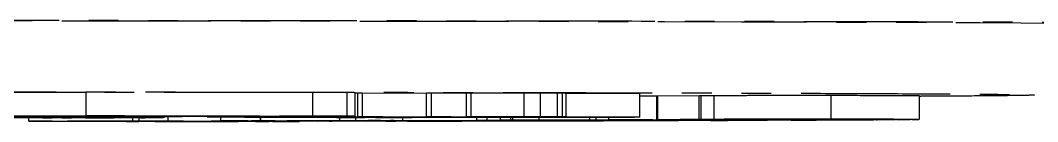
# Model space of a CAD drawing. Header units: millimetres. Extents: x 2379 to 4059, y 879 to 2067.
# Drawn here: x 3113.69 to 3157.05, y 944.54 to 948.83 of the extents above; entities that cross this region are included whole.
import ezdxf

# ---------------------------------------------------------------- set-up
doc = ezdxf.new("R2010")
doc.units = ezdxf.units.MM
doc.linetypes.add('PHANTOM', pattern=[12.7, 6.35, -1.27, 1.27, -1.27, 1.27, -1.27])

msp = doc.modelspace()

# ---------------------------------------------------------------- linework, layer by layer
at = {"color": 7, "linetype": 'PHANTOM', "lineweight": 25}
for p, q in [((3116.495, 945.763), (3112.426, 945.77)), ((3116.505, 945.763), (3116.495, 945.763)), ((3116.495, 944.763), (3116.495, 945.763)), ((3126.167, 945.763), (3116.505, 945.778)), ((3116.505, 944.778), (3116.505, 945.778)), ((3127.626, 945.764), (3126.167, 945.763)), ((3126.167, 944.763), (3126.167, 945.763)), ((3127.96, 945.759), (3127.626, 945.764)), ((3127.626, 944.764), (3127.626, 945.764)), ((3127.96, 944.759), (3127.96, 945.759)), ((3128.072, 945.736), (3127.96, 945.735)), ((3128.277, 945.74), (3128.072, 945.738)), ((3128.072, 944.738), (3128.072, 945.738)), ((3131.008, 945.73), (3128.277, 945.74)), ((3128.277, 944.74), (3128.277, 945.74)), ((3131.213, 945.74), (3131.008, 945.739)), ((3131.008, 944.739), (3131.008, 945.739)), ((3132.711, 945.735), (3131.213, 945.74)), ((3131.213, 944.74), (3131.213, 945.74)), ((3132.916, 945.744), (3132.711, 945.743)), ((3132.711, 944.743), (3132.711, 945.743)), ((3135.169, 945.737), (3132.916, 945.744)), ((3132.916, 944.744), (3132.916, 945.744)), ((3135.169, 944.737), (3135.169, 945.737)), ((3135.852, 945.738), (3135.852, 944.738)), ((3136.805, 945.742), (3136.592, 945.742)), ((3136.592, 944.742), (3136.592, 945.742)), ((3136.805, 944.742), (3136.805, 945.742)), ((3136.962, 944.739), (3136.962, 945.739)), ((3140.095, 944.732), (3140.095, 945.732)), ((3140.812, 945.614), (3140.095, 945.611)), ((3140.871, 945.614), (3140.812, 945.614)), ((3140.812, 945.614), (3140.812, 944.614)), ((3142.626, 945.625), (3140.871, 945.615)), ((3140.871, 944.615), (3140.871, 945.615)), ((3142.718, 945.625), (3142.626, 945.625)), ((3142.626, 944.625), (3142.626, 945.625)), ((3143.271, 945.631), (3142.718, 945.626)), ((3142.718, 944.626), (3142.718, 945.626)), ((3143.271, 944.631), (3143.271, 945.631)), ((3148.258, 944.636), (3148.258, 945.636)), ((3152.021, 944.629), (3152.021, 945.629)), ((3156.864, 945.664), (3156.916, 945.662)), ((3112.426, 944.77), (3116.495, 944.763)), ((3116.251, 944.763), (3114.047, 944.766)), ((3114.057, 944.553), (3114.057, 944.692)), ((3114.057, 944.553), (3118.493, 944.559)), ((3114.211, 944.553), (3114.057, 944.553)), ((3114.438, 944.553), (3114.211, 944.553)), ((3114.658, 944.705), (3114.658, 944.704)), ((3114.816, 944.704), (3114.658, 944.704)), ((3114.658, 944.704), (3114.658, 944.704)), ((3114.658, 944.704), (3116.158, 944.704)), ((3114.658, 944.695), (3114.658, 944.704)), ((3114.658, 944.694), (3114.658, 944.695)), ((3114.658, 944.695), (3114.816, 944.695)), ((3115.869, 944.694), (3114.658, 944.694)), ((3114.816, 944.695), (3114.816, 944.704)), ((3118.697, 944.539), (3115.049, 944.553)), ((3115.053, 944.695), (3115.053, 944.703)), ((3115.474, 944.7), (3115.474, 944.703)), ((3116.053, 944.7), (3115.474, 944.7)), ((3116.08, 944.699), (3115.474, 944.699)), ((3115.474, 944.699), (3115.474, 944.695)), ((3115.632, 944.741), (3115.632, 944.764)), ((3116.836, 944.741), (3115.632, 944.741)), ((3115.711, 944.704), (3116.001, 944.704)), ((3115.711, 944.695), (3115.711, 944.699)), ((3115.711, 944.695), (3115.869, 944.695)), ((3115.773, 944.553), (3117.355, 944.547)), ((3115.869, 944.695), (3115.869, 944.699)), ((3115.869, 944.695), (3115.869, 944.694)), ((3117.245, 944.556), (3115.977, 944.555)), ((3116.053, 944.705), (3116.053, 944.7)), ((3116.948, 944.694), (3116.08, 944.699)), ((3116.158, 944.704), (3116.158, 944.705)), ((3116.474, 944.699), (3117.264, 944.695)), ((3116.495, 944.763), (3119.541, 944.772)), ((3116.649, 944.776), (3116.505, 944.778)), ((3116.505, 944.778), (3126.167, 944.763)), ((3117.685, 944.694), (3116.948, 944.694)), ((3120.602, 944.756), (3117.098, 944.761)), ((3117.264, 944.695), (3117.264, 944.705)), ((3120.388, 944.771), (3117.342, 944.762)), ((3117.342, 944.762), (3120.846, 944.757)), ((3117.355, 944.547), (3118.668, 944.549)), ((3117.422, 944.702), (3117.422, 944.705)), ((3118.821, 944.548), (3117.507, 944.547)), ((3117.507, 944.547), (3119.422, 944.54)), ((3117.527, 944.695), (3117.527, 944.705)), ((3117.527, 944.695), (3117.685, 944.695)), ((3117.685, 944.695), (3117.685, 944.704)), ((3117.685, 944.695), (3117.685, 944.694)), ((3117.758, 944.747), (3117.758, 944.76)), ((3117.758, 944.747), (3120.602, 944.756)), ((3119.541, 944.772), (3118.128, 944.775)), ((3118.223, 944.537), (3118.223, 944.541)), ((3118.376, 944.537), (3118.223, 944.537)), ((3118.223, 944.537), (3118.495, 944.537)), ((3121.449, 944.755), (3118.282, 944.745)), ((3122.993, 944.542), (3118.376, 944.537)), ((3118.493, 944.559), (3118.493, 944.693)), ((3118.493, 944.559), (3119.861, 944.556)), ((3118.495, 944.537), (3118.495, 944.539)), ((3118.759, 944.559), (3118.759, 944.693)), ((3118.759, 944.559), (3119.988, 944.561)), ((3118.942, 944.558), (3118.759, 944.559)), ((3118.865, 944.553), (3118.865, 944.559)), ((3119.017, 944.552), (3118.865, 944.553)), ((3118.865, 944.553), (3119.137, 944.553)), ((3119.197, 944.559), (3118.942, 944.558)), ((3119.137, 944.553), (3120.641, 944.547)), ((3119.861, 944.556), (3119.684, 944.555)), ((3119.823, 944.699), (3119.823, 944.75)), ((3124.194, 944.546), (3119.823, 944.559)), ((3119.861, 944.556), (3119.861, 944.559)), ((3119.988, 944.561), (3119.988, 944.75)), ((3119.988, 944.561), (3126.875, 944.553)), ((3120.034, 944.539), (3121.211, 944.541)), ((3120.369, 944.547), (3120.267, 944.547)), ((3120.406, 944.558), (3120.322, 944.558)), ((3120.322, 944.558), (3124.448, 944.546)), ((3120.641, 944.547), (3120.369, 944.547)), ((3123.892, 944.766), (3120.388, 944.771)), ((3128.183, 944.55), (3120.406, 944.558)), ((3120.641, 944.547), (3120.641, 944.556)), ((3120.846, 944.77), (3120.846, 944.757)), ((3120.846, 944.757), (3123.892, 944.766)), ((3121.211, 944.541), (3121.211, 944.555)), ((3125.405, 944.748), (3121.449, 944.755)), ((3121.656, 944.754), (3121.656, 944.732)), ((3121.656, 944.732), (3121.861, 944.734)), ((3124.739, 944.764), (3121.693, 944.755)), ((3121.693, 944.755), (3123.501, 944.753)), ((3121.861, 944.734), (3121.861, 944.754)), ((3121.861, 944.734), (3123.241, 944.729)), ((3122.219, 944.546), (3122.219, 944.552)), ((3122.219, 944.546), (3122.494, 944.546)), ((3122.235, 944.564), (3122.235, 944.731)), ((3122.235, 944.564), (3123.93, 944.567)), ((3122.418, 944.564), (3122.235, 944.564)), ((3122.757, 944.564), (3122.418, 944.564)), ((3122.494, 944.546), (3122.494, 944.551)), ((3122.494, 944.546), (3122.993, 944.542)), ((3129.975, 944.704), (3122.706, 944.729)), ((3122.993, 944.542), (3122.993, 944.549)), ((3123.241, 944.729), (3123.241, 944.752)), ((3126.96, 944.554), (3123.383, 944.564)), ((3123.501, 944.753), (3123.501, 944.761)), ((3123.501, 944.753), (3125.055, 944.753)), ((3123.637, 944.565), (3128.437, 944.55)), ((3123.739, 944.566), (3123.696, 944.566)), ((3127.789, 944.733), (3123.713, 944.727)), ((3123.713, 944.727), (3124.987, 944.723)), ((3123.718, 944.544), (3123.718, 944.547)), ((3123.903, 944.543), (3123.718, 944.544)), ((3123.718, 944.544), (3124.057, 944.544)), ((3123.932, 944.566), (3123.739, 944.566)), ((3125.598, 944.546), (3123.903, 944.543)), ((3123.93, 944.567), (3123.93, 944.725)), ((3123.93, 944.567), (3123.936, 944.567)), ((3123.936, 944.725), (3123.936, 944.567)), ((3123.936, 944.567), (3127.305, 944.573)), ((3124.057, 944.544), (3124.057, 944.546)), ((3124.448, 944.546), (3124.448, 944.554)), ((3129.572, 944.554), (3124.56, 944.566)), ((3127.96, 944.759), (3124.739, 944.764)), ((3124.987, 944.729), (3124.987, 944.723)), ((3124.987, 944.723), (3129.063, 944.728)), ((3125.055, 944.764), (3125.055, 944.753)), ((3125.055, 944.753), (3125.405, 944.748)), ((3125.074, 944.546), (3125.074, 944.553)), ((3125.074, 944.546), (3125.413, 944.546)), ((3125.176, 944.567), (3127.349, 944.562)), ((3126.32, 944.571), (3125.242, 944.569)), ((3125.405, 944.748), (3125.405, 944.763)), ((3125.413, 944.546), (3125.413, 944.553)), ((3125.413, 944.546), (3125.598, 944.546)), ((3129.533, 944.727), (3125.457, 944.721)), ((3125.457, 944.721), (3126.695, 944.717)), ((3125.598, 944.546), (3125.598, 944.553)), ((3126.167, 944.763), (3127.626, 944.764)), ((3126.695, 944.723), (3126.695, 944.717)), ((3126.695, 944.717), (3130.771, 944.722)), ((3126.875, 944.553), (3126.96, 944.554)), ((3126.875, 944.553), (3126.875, 944.554)), ((3131.244, 944.721), (3127.168, 944.715)), ((3127.168, 944.715), (3128.365, 944.711)), ((3127.305, 944.573), (3127.305, 944.713)), ((3127.305, 944.573), (3128.921, 944.571)), ((3127.349, 944.562), (3128.466, 944.564)), ((3128.676, 944.564), (3127.559, 944.562)), ((3127.559, 944.562), (3130.189, 944.555)), ((3127.626, 944.764), (3127.96, 944.759)), ((3129.063, 944.728), (3127.789, 944.733)), ((3127.982, 944.711), (3127.982, 944.574)), ((3127.982, 944.574), (3129.997, 944.579)), ((3128.209, 944.574), (3127.982, 944.574)), ((3128.072, 944.738), (3128.277, 944.74)), ((3128.167, 944.736), (3128.18, 944.733)), ((3128.18, 944.733), (3132.76, 944.717)), ((3128.437, 944.55), (3128.183, 944.55)), ((3128.421, 944.574), (3128.209, 944.574)), ((3128.277, 944.74), (3131.765, 944.728)), ((3128.497, 944.567), (3128.287, 944.568)), ((3128.287, 944.568), (3128.518, 944.568)), ((3128.365, 944.711), (3132.441, 944.717)), ((3128.365, 944.717), (3128.365, 944.711)), ((3128.437, 944.55), (3128.437, 944.557)), ((3128.466, 944.564), (3128.466, 944.567)), ((3128.518, 944.568), (3130.587, 944.563)), ((3128.921, 944.571), (3128.798, 944.571)), ((3132.559, 944.715), (3128.837, 944.71)), ((3128.837, 944.71), (3129.346, 944.708)), ((3134.484, 944.564), (3129.044, 944.575)), ((3135.482, 944.713), (3129.123, 944.735)), ((3129.275, 944.552), (3129.275, 944.555)), ((3129.275, 944.552), (3129.507, 944.553)), ((3129.485, 944.552), (3129.275, 944.552)), ((3129.346, 944.708), (3129.346, 944.71)), ((3129.346, 944.708), (3130.396, 944.707)), ((3133.415, 944.56), (3129.485, 944.552)), ((3129.507, 944.554), (3129.507, 944.553)), ((3130.771, 944.722), (3129.533, 944.727)), ((3132.081, 944.571), (3129.608, 944.576)), ((3129.623, 944.577), (3130.013, 944.578)), ((3130.396, 944.707), (3129.975, 944.704)), ((3129.997, 944.579), (3129.997, 944.704)), ((3130.356, 944.563), (3130.216, 944.563)), ((3130.587, 944.563), (3130.356, 944.563)), ((3130.396, 944.707), (3130.396, 944.712)), ((3130.587, 944.563), (3130.587, 944.571)), ((3130.817, 944.555), (3130.817, 944.571)), ((3130.817, 944.555), (3131.818, 944.557)), ((3131.008, 944.739), (3131.213, 944.74)), ((3131.213, 944.74), (3134.01, 944.731)), ((3132.441, 944.717), (3131.244, 944.721)), ((3131.765, 944.728), (3133.656, 944.73)), ((3131.818, 944.557), (3131.818, 944.569)), ((3133.656, 944.73), (3132.058, 944.736)), ((3132.862, 944.573), (3132.081, 944.571)), ((3132.209, 944.563), (3132.209, 944.568)), ((3132.209, 944.563), (3132.471, 944.564)), ((3134.164, 944.728), (3132.274, 944.726)), ((3132.274, 944.726), (3134.783, 944.717)), ((3133.124, 944.572), (3132.309, 944.57)), ((3132.309, 944.57), (3135.048, 944.565)), ((3132.471, 944.564), (3132.471, 944.568)), ((3132.471, 944.564), (3133.415, 944.56)), ((3133.301, 944.714), (3132.559, 944.715)), ((3132.711, 944.743), (3132.916, 944.744)), ((3132.76, 944.717), (3132.76, 944.723)), ((3132.76, 944.717), (3133.62, 944.717)), ((3132.916, 944.744), (3135.169, 944.737)), ((3137.562, 944.569), (3133.124, 944.572)), ((3133.143, 944.714), (3133.143, 944.586)), ((3133.62, 944.717), (3133.301, 944.714)), ((3133.415, 944.56), (3133.415, 944.566)), ((3133.593, 944.589), (3133.593, 944.717)), ((3133.961, 944.575), (3133.617, 944.574)), ((3133.617, 944.574), (3137.491, 944.57)), ((3133.62, 944.717), (3133.62, 944.72)), ((3135.724, 944.733), (3133.761, 944.74)), ((3134.01, 944.731), (3134.01, 944.739)), ((3134.01, 944.731), (3135.724, 944.733)), ((3134.158, 944.59), (3134.158, 944.718)), ((3137.036, 944.719), (3134.164, 944.728)), ((3134.258, 944.562), (3134.258, 944.564)), ((3134.487, 944.561), (3134.258, 944.562)), ((3134.258, 944.562), (3134.47, 944.562)), ((3134.47, 944.562), (3134.47, 944.564)), ((3136.113, 944.565), (3134.487, 944.561)), ((3136.232, 944.731), (3134.519, 944.729)), ((3134.519, 944.729), (3136.409, 944.722)), ((3134.593, 944.59), (3134.593, 944.716)), ((3134.689, 944.592), (3134.689, 944.716)), ((3134.689, 944.592), (3136.805, 944.589)), ((3134.783, 944.717), (3134.783, 944.726)), ((3134.783, 944.717), (3135.926, 944.717)), ((3135.048, 944.565), (3135.048, 944.571)), ((3135.351, 944.736), (3136.915, 944.731)), ((3135.926, 944.717), (3135.482, 944.713)), ((3135.672, 944.565), (3135.672, 944.57)), ((3135.672, 944.565), (3135.884, 944.566)), ((3135.803, 944.595), (3135.803, 944.716)), ((3135.803, 944.595), (3137.966, 944.602)), ((3136.068, 944.594), (3135.803, 944.595)), ((3135.884, 944.566), (3135.884, 944.57)), ((3135.884, 944.566), (3136.113, 944.565)), ((3135.926, 944.717), (3135.926, 944.722)), ((3136.691, 944.596), (3136.068, 944.594)), ((3136.069, 944.579), (3136.069, 944.594)), ((3136.113, 944.565), (3136.113, 944.57)), ((3139.43, 944.72), (3136.232, 944.731)), ((3136.409, 944.722), (3136.409, 944.731)), ((3136.409, 944.722), (3137.46, 944.722)), ((3136.592, 944.742), (3136.805, 944.742)), ((3136.805, 944.589), (3136.699, 944.589)), ((3137.46, 944.722), (3137.036, 944.719)), ((3137.059, 944.73), (3138.731, 944.724)), ((3143.624, 944.589), (3137.288, 944.597)), ((3137.46, 944.722), (3137.46, 944.727)), ((3138.552, 944.571), (3137.562, 944.569)), ((3138.232, 944.602), (3137.609, 944.6)), ((3137.721, 944.598), (3137.721, 944.6)), ((3137.721, 944.598), (3144.057, 944.59)), ((3137.903, 944.583), (3137.903, 944.596)), ((3137.903, 944.583), (3139.469, 944.587)), ((3138.151, 944.582), (3137.903, 944.583)), ((3137.966, 944.602), (3137.966, 944.725)), ((3137.966, 944.602), (3138.232, 944.602)), ((3138.111, 944.571), (3138.323, 944.571)), ((3138.34, 944.583), (3138.151, 944.582)), ((3138.232, 944.602), (3138.232, 944.724)), ((3138.323, 944.571), (3138.552, 944.571)), ((3138.731, 944.724), (3139.877, 944.724)), ((3138.776, 944.605), (3138.776, 944.722)), ((3138.776, 944.605), (3140.812, 944.614)), ((3140.097, 944.603), (3138.776, 944.605)), ((3140.621, 944.581), (3139.212, 944.583)), ((3139.877, 944.724), (3139.43, 944.72)), ((3139.469, 944.587), (3139.469, 944.594)), ((3139.469, 944.587), (3139.717, 944.587)), ((3139.717, 944.587), (3139.561, 944.586)), ((3139.673, 944.585), (3139.673, 944.587)), ((3139.673, 944.585), (3141.744, 944.581)), ((3139.717, 944.587), (3139.717, 944.594)), ((3139.77, 944.605), (3140.323, 944.603)), ((3140.646, 944.612), (3139.864, 944.609)), ((3140.095, 944.732), (3140.054, 944.728)), ((3140.323, 944.603), (3140.097, 944.603)), ((3140.323, 944.603), (3140.323, 944.611)), ((3140.582, 944.577), (3140.582, 944.581)), ((3146.383, 944.595), (3140.646, 944.612)), ((3140.812, 944.614), (3146.551, 944.598)), ((3140.871, 944.615), (3142.626, 944.625)), ((3141.164, 944.615), (3140.871, 944.615)), ((3141.254, 944.615), (3141.164, 944.615)), ((3141.314, 944.58), (3141.308, 944.579)), ((3141.744, 944.581), (3141.744, 944.591)), ((3148.759, 944.61), (3141.805, 944.616)), ((3142.364, 944.621), (3141.863, 944.619)), ((3142.09, 944.617), (3142.09, 944.62)), ((3142.09, 944.617), (3145.105, 944.615)), ((3142.626, 944.625), (3144.477, 944.625)), ((3142.718, 944.626), (3143.271, 944.631)), ((3143.023, 944.626), (3142.718, 944.626)), ((3143.096, 944.626), (3143.023, 944.626)), ((3143.113, 944.585), (3143.113, 944.589)), ((3143.113, 944.585), (3143.735, 944.587)), ((3143.379, 944.585), (3143.113, 944.585)), ((3145.542, 944.592), (3143.379, 944.585)), ((3150.84, 944.623), (3143.61, 944.627)), ((3143.735, 944.587), (3143.838, 944.588)), ((3143.808, 944.629), (3151.038, 944.625)), ((3144.057, 944.59), (3144.057, 944.602)), ((3144.477, 944.625), (3144.477, 944.627)), ((3144.477, 944.625), (3144.483, 944.624)), ((3144.483, 944.624), (3144.483, 944.627)), ((3144.654, 944.59), (3144.654, 944.601)), ((3144.654, 944.59), (3145.276, 944.593)), ((3144.701, 944.621), (3144.701, 944.627)), ((3144.701, 944.621), (3144.808, 944.622)), ((3144.991, 944.621), (3144.701, 944.621)), ((3144.808, 944.622), (3144.808, 944.627)), ((3144.808, 944.622), (3147.677, 944.619)), ((3145.105, 944.615), (3145.625, 944.618)), ((3145.276, 944.593), (3145.276, 944.599)), ((3145.276, 944.593), (3145.542, 944.592)), ((3145.918, 944.618), (3145.398, 944.615)), ((3145.398, 944.615), (3149.045, 944.612)), ((3145.542, 944.592), (3145.542, 944.598)), ((3148.533, 944.605), (3146.383, 944.595)), ((3146.551, 944.598), (3146.551, 944.612)), ((3146.551, 944.598), (3147.514, 944.602)), ((3146.776, 944.607), (3146.776, 944.612)), ((3146.776, 944.607), (3146.957, 944.608)), ((3146.957, 944.608), (3146.957, 944.612)), ((3146.957, 944.608), (3148.533, 944.605)), ((3147.569, 944.619), (3147.374, 944.619)), ((3147.677, 944.619), (3147.569, 944.619)), ((3147.677, 944.619), (3147.677, 944.625)), ((3148.533, 944.605), (3148.533, 944.61)), ((3148.879, 944.608), (3148.987, 944.609)), ((3149.172, 944.608), (3148.879, 944.608)), ((3149.045, 944.612), (3149.045, 944.624)), ((3149.11, 944.621), (3149.11, 944.624)), ((3149.11, 944.621), (3149.297, 944.621)), ((3150.998, 944.619), (3149.172, 944.608)), ((3149.297, 944.621), (3149.297, 944.624)), ((3149.297, 944.621), (3150.998, 944.619)), ((3149.595, 944.613), (3149.595, 944.624)), ((3149.595, 944.613), (3150.06, 944.615)), ((3151.048, 944.621), (3151.134, 944.622)), ((3151.352, 944.621), (3151.048, 944.621)), ((3151.882, 944.626), (3151.352, 944.621)), ((3151.949, 944.627), (3151.882, 944.626))]:
    msp.add_line(p, q, dxfattribs=at)
at = {"color": 7, "linetype": 'PHANTOM', "lineweight": 25, "flags": 128}
for points in [[(3159.916, 948.662), (3159.872, 948.667), (3159.516, 948.678), (3158.805, 948.688), (3157.744, 948.699), (3156.338, 948.709), (3154.594, 948.719), (3152.519, 948.729), (3150.126, 948.739), (3147.424, 948.748), (3144.429, 948.757), (3141.155, 948.765), (3137.618, 948.772), (3133.836, 948.78), (3129.828, 948.786), (3125.613, 948.792), (3121.213, 948.797), (3116.65, 948.802), (3111.946, 948.806), (3107.125, 948.809), (3102.21, 948.812), (3097.227, 948.813), (3092.2, 948.814), (3087.154, 948.814), (3082.115, 948.814), (3077.106, 948.812), (3072.155, 948.81), (3067.284, 948.808), (3062.518, 948.804), (3057.882, 948.8), (3053.397, 948.795), (3049.087, 948.789), (3044.973, 948.783), (3041.076, 948.776), (3037.414, 948.769), (3034.006, 948.761), (3030.87, 948.752), (3028.02, 948.743), (3025.471, 948.734), (3023.235, 948.724), (3021.325, 948.714), (3019.748, 948.704), (3018.514, 948.694), (3017.628, 948.683), (3017.094, 948.672), (3016.916, 948.662), (3016.916, 948.662)], [(3112.239, 944.699), (3112.425, 944.702), (3112.963, 944.704), (3113.802, 944.706), (3114.859, 944.707), (3116.031, 944.707), (3117.203, 944.707), (3118.26, 944.706), (3119.099, 944.704), (3119.638, 944.702), (3119.823, 944.699), (3119.638, 944.697), (3119.099, 944.694), (3118.26, 944.693), (3117.203, 944.691), (3116.031, 944.691), (3114.859, 944.691), (3113.802, 944.693), (3112.963, 944.694), (3112.425, 944.697), (3112.239, 944.699)], [(3113.06, 944.699), (3113.239, 944.701), (3113.755, 944.703), (3114.545, 944.705), (3115.515, 944.705), (3116.547, 944.705), (3117.517, 944.705), (3118.307, 944.703), (3118.823, 944.701), (3119.002, 944.699), (3118.823, 944.697), (3118.307, 944.695), (3117.517, 944.694), (3116.547, 944.693), (3115.515, 944.693), (3114.545, 944.694), (3113.755, 944.695), (3113.239, 944.697), (3113.06, 944.699)]]:
    msp.add_lwpolyline(points, dxfattribs=at)
at = {"color": 7, "linetype": 'PHANTOM', "lineweight": 25}
for points, knots in [([(3166.142, 948.692), (3165.615, 948.697), (3164.553, 948.708), (3162.014, 948.724), (3158.745, 948.739), (3154.682, 948.754), (3149.871, 948.768), (3144.378, 948.781), (3138.284, 948.793), (3131.681, 948.803), (3124.702, 948.812), (3117.46, 948.819), (3110.083, 948.824), (3105.046, 948.827), (3102.55, 948.828)], [0, 0, 0, 0, 0.0799588, 0.1613715, 0.2441424, 0.3288926, 0.4142166, 0.5, 0.5857784, 0.6711024, 0.7558576, 0.8386237, 0.9200388, 1, 1, 1, 1]), ([(3019.971, 945.664), (3020.018, 945.668), (3020.125, 945.676), (3020.995, 945.689), (3022.476, 945.702), (3024.651, 945.716), (3027.481, 945.729), (3030.995, 945.742), (3035.149, 945.754), (3039.893, 945.765), (3045.154, 945.775), (3050.846, 945.784), (3056.869, 945.792), (3063.092, 945.798), (3069.457, 945.803), (3075.81, 945.806), (3082.149, 945.808), (3088.416, 945.808), (3094.683, 945.808), (3101.022, 945.806), (3107.375, 945.803), (3113.74, 945.798), (3119.963, 945.792), (3125.986, 945.784), (3131.678, 945.775), (3136.939, 945.765), (3141.683, 945.754), (3145.837, 945.742), (3149.351, 945.729), (3152.181, 945.716), (3154.357, 945.702), (3155.838, 945.689), (3156.709, 945.676), (3156.816, 945.668), (3156.864, 945.664)], [0, 0, 0, 0, 0.023828, 0.053273, 0.084485, 0.115699, 0.147957, 0.180726, 0.213842, 0.247136, 0.28043, 0.313546, 0.346314, 0.378573, 0.409785, 0.440999, 0.470442, 0.499888, 0.529332, 0.558778, 0.58999, 0.621203, 0.653462, 0.68623, 0.719347, 0.752641, 0.785934, 0.819051, 0.851819, 0.884078, 0.915289, 0.946503, 0.975948, 1, 1, 1, 1]), ([(3135.852, 945.738), (3135.732, 945.738), (3135.553, 945.738), (3135.325, 945.737), (3135.221, 945.737), (3135.169, 945.737)], [0, 0, 0, 0, 0.498826, 0.749076, 1, 1, 1, 1]), ([(3136.592, 945.742), (3136.545, 945.742), (3136.453, 945.741), (3136.254, 945.74), (3136.013, 945.739), (3135.852, 945.738)], [0, 0, 0, 0, 0.251433, 0.502936, 1, 1, 1, 1]), ([(3136.926, 945.739), (3136.93, 945.739), (3136.939, 945.74), (3136.853, 945.742), (3136.805, 945.742)], [0, 0, 0, 0, 0.431539, 1, 1, 1, 1]), ([(3140.095, 945.732), (3139.778, 945.732), (3139.144, 945.731), (3138.075, 945.731), (3137.329, 945.731), (3136.915, 945.731)], [0, 0, 0, 0, 0.307787, 0.615394, 1, 1, 1, 1]), ([(3148.258, 945.636), (3147.592, 945.636), (3146.564, 945.637), (3145.16, 945.636), (3144.241, 945.635), (3143.582, 945.633), (3143.375, 945.631), (3143.271, 945.631)], [0, 0, 0, 0, 0.320379, 0.494238, 0.669149, 0.833043, 1, 1, 1, 1]), ([(3151.996, 945.629), (3152.002, 945.629), (3152.045, 945.63), (3151.798, 945.631), (3151.205, 945.633), (3149.99, 945.635), (3148.92, 945.636), (3148.258, 945.636)], [0, 0, 0, 0, 0.030225, 0.211144, 0.392436, 0.624543, 1, 1, 1, 1]), ([(3156.916, 945.662), (3156.86, 945.657), (3156.749, 945.648), (3155.853, 945.635), (3154.311, 945.621), (3152.998, 945.612), (3152.05, 945.607), (3152.021, 945.607)], [0, 0, 0, 0, 0.240789, 0.481589, 0.73683, 0.992091, 1, 1, 1, 1]), ([(3107.536, 944.754), (3108.205, 944.754), (3109.457, 944.754), (3111.273, 944.755), (3113.316, 944.756), (3114.973, 944.759), (3115.923, 944.762), (3116.251, 944.763)], [0, 0, 0, 0, 0.198997, 0.37265, 0.545625, 0.843257, 1, 1, 1, 1]), ([(3117.098, 944.761), (3116.675, 944.76), (3115.609, 944.757), (3113.386, 944.754), (3110.445, 944.753), (3108.536, 944.753), (3107.584, 944.753)], [0, 0, 0, 0, 0.185716, 0.467958, 0.734859, 1, 1, 1, 1]), ([(3114.047, 944.766), (3113.91, 944.766), (3113.636, 944.767), (3113.147, 944.767), (3112.781, 944.767), (3112.57, 944.768)], [0, 0, 0, 0, 0.296385, 0.592978, 1, 1, 1, 1]), ([(3115.049, 944.553), (3115.018, 944.553), (3114.968, 944.553), (3114.858, 944.553), (3114.748, 944.553), (3114.6, 944.553), (3114.501, 944.553), (3114.438, 944.553)], [0, 0, 0, 0, 0.23968, 0.390629, 0.542071, 0.705503, 1, 1, 1, 1]), ([(3115.053, 944.703), (3115.052, 944.703), (3115.049, 944.703), (3115.019, 944.703), (3114.98, 944.704), (3114.911, 944.704), (3114.855, 944.704), (3114.816, 944.704)], [0, 0, 0, 0, 0.250411, 0.398556, 0.54744, 0.686236, 1, 1, 1, 1]), ([(3114.816, 944.695), (3114.862, 944.695), (3114.925, 944.695), (3114.997, 944.695), (3115.033, 944.695), (3115.051, 944.695), (3115.053, 944.695), (3115.053, 944.695)], [0, 0, 0, 0, 0.364031, 0.510061, 0.655864, 0.843841, 1, 1, 1, 1]), ([(3115.474, 944.703), (3115.476, 944.703), (3115.479, 944.703), (3115.51, 944.703), (3115.56, 944.704), (3115.629, 944.704), (3115.684, 944.704), (3115.711, 944.704)], [0, 0, 0, 0, 0.2228941, 0.3848357, 0.547319, 0.7730719, 1, 1, 1, 1]), ([(3115.474, 944.695), (3115.476, 944.695), (3115.479, 944.695), (3115.508, 944.695), (3115.556, 944.695), (3115.626, 944.695), (3115.681, 944.695), (3115.711, 944.695)], [0, 0, 0, 0, 0.210223, 0.375759, 0.542534, 0.746796, 1, 1, 1, 1]), ([(3115.632, 944.741), (3115.835, 944.742), (3116.241, 944.743), (3116.797, 944.745), (3117.303, 944.746), (3117.607, 944.747), (3117.758, 944.747)], [0, 0, 0, 0, 0.2816241, 0.5632509, 0.7816188, 1, 1, 1, 1]), ([(3115.977, 944.555), (3115.917, 944.555), (3115.819, 944.554), (3115.735, 944.554), (3115.702, 944.554), (3115.716, 944.554), (3115.753, 944.554), (3115.773, 944.553)], [0, 0, 0, 0, 0.300073, 0.489629, 0.647488, 0.805846, 1, 1, 1, 1]), ([(3116.001, 944.704), (3116.142, 944.704), (3116.369, 944.704), (3116.654, 944.703), (3116.84, 944.703), (3116.958, 944.702), (3116.969, 944.702), (3116.974, 944.702)], [0, 0, 0, 0, 0.2723579, 0.4349177, 0.5983033, 0.7904262, 1, 1, 1, 1]), ([(3116.974, 944.702), (3116.963, 944.701), (3116.947, 944.701), (3116.752, 944.7), (3116.533, 944.7), (3116.291, 944.7), (3116.124, 944.7), (3116.053, 944.7)], [0, 0, 0, 0, 0.330883, 0.501179, 0.670916, 0.859688, 1, 1, 1, 1]), ([(3116.158, 944.704), (3116.347, 944.704), (3116.651, 944.704), (3117.019, 944.704), (3117.248, 944.703), (3117.398, 944.702), (3117.413, 944.702), (3117.422, 944.702)], [0, 0, 0, 0, 0.300185, 0.484444, 0.635934, 0.787745, 1, 1, 1, 1]), ([(3117.422, 944.702), (3117.412, 944.701), (3117.396, 944.701), (3117.225, 944.7), (3116.962, 944.7), (3116.699, 944.699), (3116.522, 944.699), (3116.474, 944.699)], [0, 0, 0, 0, 0.267946, 0.469277, 0.670405, 0.911995, 1, 1, 1, 1]), ([(3118.128, 944.775), (3117.991, 944.775), (3117.717, 944.775), (3117.228, 944.776), (3116.861, 944.776), (3116.649, 944.776)], [0, 0, 0, 0, 0.2959723, 0.5921499, 1, 1, 1, 1]), ([(3118.282, 944.745), (3118.089, 944.745), (3117.744, 944.744), (3117.264, 944.742), (3116.979, 944.741), (3116.836, 944.741)], [0, 0, 0, 0, 0.388154, 0.694028, 1, 1, 1, 1]), ([(3119.684, 944.555), (3119.438, 944.556), (3118.944, 944.556), (3118.195, 944.557), (3117.6, 944.557), (3117.337, 944.556), (3117.245, 944.556)], [0, 0, 0, 0, 0.329191, 0.661633, 0.881808, 1, 1, 1, 1]), ([(3117.264, 944.695), (3117.277, 944.695), (3117.304, 944.695), (3117.361, 944.695), (3117.439, 944.695), (3117.496, 944.695), (3117.527, 944.695)], [0, 0, 0, 0, 0.249458, 0.50098, 0.731039, 1, 1, 1, 1]), ([(3118.495, 944.537), (3118.564, 944.538), (3118.665, 944.538), (3118.726, 944.538), (3118.744, 944.538)], [0, 0, 0, 0, 0.687811, 1, 1, 1, 1]), ([(3118.668, 944.549), (3118.787, 944.549), (3118.977, 944.549), (3119.162, 944.55), (3119.23, 944.551), (3119.19, 944.551), (3119.082, 944.552), (3119.017, 944.552)], [0, 0, 0, 0, 0.253965, 0.40631, 0.559769, 0.73662, 1, 1, 1, 1]), ([(3118.77, 944.538), (3118.77, 944.538), (3118.778, 944.538), (3118.76, 944.538), (3118.722, 944.539), (3118.697, 944.539)], [0, 0, 0, 0, 0.006784, 0.3662, 1, 1, 1, 1]), ([(3120.267, 944.547), (3120.145, 944.548), (3119.972, 944.548), (3119.634, 944.549), (3119.371, 944.549), (3119.091, 944.549), (3118.913, 944.549), (3118.821, 944.548)], [0, 0, 0, 0, 0.375008, 0.532176, 0.663237, 0.825783, 1, 1, 1, 1]), ([(3119.823, 944.559), (3119.786, 944.559), (3119.726, 944.559), (3119.611, 944.559), (3119.509, 944.559), (3119.375, 944.559), (3119.274, 944.559), (3119.207, 944.559), (3119.197, 944.559)], [0, 0, 0, 0, 0.239791, 0.395723, 0.528329, 0.660993, 0.950414, 1, 1, 1, 1]), ([(3119.422, 944.54), (3119.454, 944.539), (3119.506, 944.539), (3119.622, 944.539), (3119.751, 944.539), (3119.895, 944.539), (3119.99, 944.539), (3120.034, 944.539)], [0, 0, 0, 0, 0.2422509, 0.3981104, 0.5540249, 0.7912917, 1, 1, 1, 1]), ([(3121.211, 944.541), (3121.424, 944.541), (3121.852, 944.542), (3122.213, 944.543), (3122.334, 944.545), (3122.261, 944.546), (3122.219, 944.546)], [0, 0, 0, 0, 0.248815, 0.500063, 0.713643, 1, 1, 1, 1]), ([(3122.706, 944.729), (3122.616, 944.73), (3122.435, 944.73), (3122.095, 944.731), (3121.817, 944.732), (3121.656, 944.732)], [0, 0, 0, 0, 0.297034, 0.594269, 1, 1, 1, 1]), ([(3123.383, 944.564), (3123.346, 944.564), (3123.286, 944.564), (3123.166, 944.565), (3123.056, 944.565), (3122.912, 944.565), (3122.821, 944.564), (3122.757, 944.564)], [0, 0, 0, 0, 0.239941, 0.39539, 0.551967, 0.684504, 1, 1, 1, 1]), ([(3123.241, 944.729), (3123.808, 944.73), (3124.918, 944.731), (3126.568, 944.734), (3127.634, 944.735), (3128.167, 944.736)], [0, 0, 0, 0, 0.343183, 0.671556, 1, 1, 1, 1]), ([(3123.696, 944.566), (3123.661, 944.566), (3123.596, 944.565), (3123.546, 944.565), (3123.548, 944.565), (3123.582, 944.565), (3123.62, 944.565), (3123.637, 944.565)], [0, 0, 0, 0, 0.256868, 0.47724, 0.662008, 0.845558, 1, 1, 1, 1]), ([(3124.56, 944.566), (3124.515, 944.566), (3124.446, 944.566), (3124.326, 944.566), (3124.222, 944.566), (3124.081, 944.566), (3123.992, 944.566), (3123.932, 944.566)], [0, 0, 0, 0, 0.2536824, 0.4001164, 0.52343, 0.6771969, 1, 1, 1, 1]), ([(3124.057, 944.544), (3124.116, 944.545), (3124.204, 944.545), (3124.283, 944.545), (3124.303, 944.545), (3124.281, 944.545), (3124.233, 944.546), (3124.198, 944.546), (3124.194, 944.546)], [0, 0, 0, 0, 0.305771, 0.455285, 0.605942, 0.744239, 0.965757, 1, 1, 1, 1]), ([(3124.448, 944.546), (3124.481, 944.546), (3124.54, 944.546), (3124.66, 944.546), (3124.792, 944.546), (3124.936, 944.546), (3125.026, 944.546), (3125.074, 944.546)], [0, 0, 0, 0, 0.215896, 0.385328, 0.555954, 0.7641, 1, 1, 1, 1]), ([(3125.242, 944.569), (3125.186, 944.568), (3125.103, 944.568), (3125.055, 944.568), (3125.06, 944.568), (3125.061, 944.568)], [0, 0, 0, 0, 0.636816, 0.940157, 1, 1, 1, 1]), ([(3125.068, 944.568), (3125.084, 944.568), (3125.11, 944.567), (3125.158, 944.567), (3125.176, 944.567)], [0, 0, 0, 0, 0.614189, 1, 1, 1, 1]), ([(3128.798, 944.571), (3128.532, 944.571), (3127.997, 944.571), (3127.229, 944.572), (3126.65, 944.571), (3126.409, 944.571), (3126.32, 944.571)], [0, 0, 0, 0, 0.321306, 0.64529, 0.869658, 1, 1, 1, 1]), ([(3129.123, 944.735), (3129.032, 944.736), (3128.851, 944.736), (3128.511, 944.737), (3128.233, 944.738), (3128.072, 944.738)], [0, 0, 0, 0, 0.297034, 0.594269, 1, 1, 1, 1]), ([(3129.044, 944.575), (3128.986, 944.575), (3128.902, 944.575), (3128.761, 944.575), (3128.647, 944.575), (3128.531, 944.575), (3128.46, 944.574), (3128.421, 944.574)], [0, 0, 0, 0, 0.300741, 0.442976, 0.585498, 0.770192, 1, 1, 1, 1]), ([(3128.466, 944.564), (3128.563, 944.564), (3128.721, 944.565), (3128.798, 944.565), (3128.828, 944.565)], [0, 0, 0, 0, 0.6084263, 1, 1, 1, 1]), ([(3128.838, 944.566), (3128.841, 944.566), (3128.854, 944.566), (3128.745, 944.567), (3128.589, 944.567), (3128.497, 944.567)], [0, 0, 0, 0, 0.107107, 0.469394, 1, 1, 1, 1]), ([(3130.216, 944.563), (3130.072, 944.564), (3129.858, 944.564), (3129.489, 944.564), (3129.206, 944.564), (3128.921, 944.564), (3128.766, 944.564), (3128.676, 944.564)], [0, 0, 0, 0, 0.337772, 0.500301, 0.664443, 0.804956, 1, 1, 1, 1]), ([(3129.608, 944.576), (3129.563, 944.576), (3129.493, 944.576), (3129.46, 944.576), (3129.477, 944.577), (3129.532, 944.577), (3129.597, 944.577), (3129.623, 944.577)], [0, 0, 0, 0, 0.273037, 0.428356, 0.583344, 0.832242, 1, 1, 1, 1]), ([(3129.507, 944.553), (3129.569, 944.553), (3129.658, 944.553), (3129.711, 944.554), (3129.7, 944.554), (3129.651, 944.554), (3129.598, 944.554), (3129.572, 944.554)], [0, 0, 0, 0, 0.358471, 0.509487, 0.66217, 0.836846, 1, 1, 1, 1]), ([(3129.997, 944.579), (3130.285, 944.58), (3130.727, 944.581), (3131.502, 944.581), (3132.123, 944.581), (3132.724, 944.581), (3133.041, 944.58), (3133.216, 944.58)], [0, 0, 0, 0, 0.321782, 0.493409, 0.666308, 0.816214, 1, 1, 1, 1]), ([(3130.013, 944.578), (3130.263, 944.579), (3130.632, 944.579), (3131.29, 944.58), (3131.821, 944.58), (3132.3, 944.579), (3132.572, 944.579), (3132.69, 944.578)], [0, 0, 0, 0, 0.331594, 0.48998, 0.648562, 0.847889, 1, 1, 1, 1]), ([(3130.189, 944.555), (3130.231, 944.555), (3130.301, 944.555), (3130.435, 944.555), (3130.572, 944.555), (3130.704, 944.555), (3130.783, 944.555), (3130.817, 944.555)], [0, 0, 0, 0, 0.244529, 0.408946, 0.573274, 0.814793, 1, 1, 1, 1]), ([(3132.058, 944.736), (3131.968, 944.736), (3131.787, 944.737), (3131.447, 944.738), (3131.168, 944.738), (3131.008, 944.739)], [0, 0, 0, 0, 0.29737, 0.594968, 1, 1, 1, 1]), ([(3131.818, 944.557), (3132.003, 944.558), (3132.346, 944.559), (3132.457, 944.56), (3132.508, 944.56)], [0, 0, 0, 0, 0.540563, 1, 1, 1, 1]), ([(3132.5, 944.561), (3132.501, 944.561), (3132.507, 944.562), (3132.333, 944.563), (3132.209, 944.563)], [0, 0, 0, 0, 0.287101, 1, 1, 1, 1]), ([(3132.69, 944.578), (3132.881, 944.578), (3133.192, 944.577), (3133.415, 944.576), (3133.403, 944.575), (3133.238, 944.574), (3132.997, 944.573), (3132.862, 944.573)], [0, 0, 0, 0, 0.272894, 0.445011, 0.618101, 0.78577, 1, 1, 1, 1]), ([(3133.761, 944.74), (3133.671, 944.74), (3133.49, 944.741), (3133.15, 944.742), (3132.871, 944.742), (3132.711, 944.743)], [0, 0, 0, 0, 0.297034, 0.594269, 1, 1, 1, 1]), ([(3135.504, 944.577), (3134.993, 944.578), (3134.06, 944.58), (3133.335, 944.583), (3133.102, 944.585), (3133.19, 944.587), (3133.46, 944.588), (3133.593, 944.589)], [0, 0, 0, 0, 0.329821, 0.602198, 0.751389, 0.876805, 1, 1, 1, 1]), ([(3133.216, 944.58), (3133.445, 944.579), (3133.826, 944.578), (3134.022, 944.577), (3133.996, 944.577), (3133.991, 944.576)], [0, 0, 0, 0, 0.543092, 0.902457, 1, 1, 1, 1]), ([(3133.593, 944.589), (3133.633, 944.589), (3133.713, 944.589), (3133.899, 944.589), (3134.054, 944.589), (3134.158, 944.59)], [0, 0, 0, 0, 0.2508442, 0.5020675, 1, 1, 1, 1]), ([(3133.884, 944.588), (3133.801, 944.588), (3133.644, 944.587), (3133.635, 944.586), (3133.867, 944.584), (3134.66, 944.581), (3135.53, 944.58), (3136.069, 944.579)], [0, 0, 0, 0, 0.097711, 0.183041, 0.35825, 0.602223, 1, 1, 1, 1]), ([(3136.699, 944.589), (3136.384, 944.589), (3135.824, 944.589), (3135.045, 944.589), (3134.445, 944.589), (3134.088, 944.589), (3133.931, 944.588), (3133.884, 944.588)], [0, 0, 0, 0, 0.327037, 0.582977, 0.754619, 0.926745, 1, 1, 1, 1]), ([(3134.158, 944.59), (3134.196, 944.59), (3134.272, 944.59), (3134.423, 944.59), (3134.525, 944.59), (3134.593, 944.59)], [0, 0, 0, 0, 0.251606, 0.503238, 1, 1, 1, 1]), ([(3134.47, 944.562), (3134.522, 944.563), (3134.597, 944.563), (3134.645, 944.563), (3134.635, 944.563), (3134.582, 944.564), (3134.518, 944.564), (3134.484, 944.564)], [0, 0, 0, 0, 0.327317, 0.476421, 0.626546, 0.796314, 1, 1, 1, 1]), ([(3134.593, 944.59), (3134.639, 944.59), (3134.728, 944.591), (3134.739, 944.591), (3134.702, 944.592), (3134.689, 944.592)], [0, 0, 0, 0, 0.406204, 0.795736, 1, 1, 1, 1]), ([(3135.048, 944.565), (3135.086, 944.565), (3135.155, 944.565), (3135.279, 944.565), (3135.412, 944.565), (3135.552, 944.565), (3135.632, 944.565), (3135.672, 944.565)], [0, 0, 0, 0, 0.208612, 0.37176, 0.536244, 0.765787, 1, 1, 1, 1]), ([(3135.169, 944.737), (3135.275, 944.737), (3135.435, 944.737), (3135.67, 944.738), (3135.791, 944.738), (3135.852, 944.738)], [0, 0, 0, 0, 0.498374, 0.749082, 1, 1, 1, 1]), ([(3136.468, 944.736), (3136.34, 944.736), (3136.057, 944.736), (3135.663, 944.736), (3135.428, 944.736), (3135.351, 944.736)], [0, 0, 0, 0, 0.360389, 0.789524, 1, 1, 1, 1]), ([(3140.842, 944.577), (3140.615, 944.576), (3140.215, 944.575), (3139.405, 944.575), (3138.332, 944.575), (3136.955, 944.575), (3135.996, 944.577), (3135.504, 944.577)], [0, 0, 0, 0, 0.169563, 0.297883, 0.425995, 0.705761, 1, 1, 1, 1]), ([(3135.852, 944.738), (3135.959, 944.739), (3136.171, 944.739), (3136.392, 944.741), (3136.52, 944.742), (3136.592, 944.742)], [0, 0, 0, 0, 0.308082, 0.61489, 1, 1, 1, 1]), ([(3136.069, 944.579), (3136.634, 944.578), (3137.479, 944.577), (3138.649, 944.576), (3139.385, 944.576), (3139.952, 944.576), (3140.337, 944.577), (3140.514, 944.577), (3140.582, 944.577)], [0, 0, 0, 0, 0.399545, 0.597137, 0.733747, 0.835099, 0.936852, 1, 1, 1, 1]), ([(3136.954, 944.738), (3136.937, 944.738), (3136.898, 944.737), (3136.685, 944.737), (3136.517, 944.736), (3136.468, 944.736)], [0, 0, 0, 0, 0.357282, 0.813025, 1, 1, 1, 1]), ([(3137.288, 944.597), (3137.235, 944.597), (3137.151, 944.597), (3137.018, 944.597), (3136.906, 944.597), (3136.788, 944.597), (3136.728, 944.597), (3136.691, 944.596)], [0, 0, 0, 0, 0.247687, 0.39562, 0.54446, 0.717172, 1, 1, 1, 1]), ([(3136.805, 944.742), (3136.857, 944.742), (3136.939, 944.74), (3136.943, 944.739), (3136.945, 944.739)], [0, 0, 0, 0, 0.630209, 1, 1, 1, 1]), ([(3136.915, 944.731), (3137.246, 944.731), (3137.909, 944.731), (3138.981, 944.731), (3139.697, 944.732), (3140.095, 944.732)], [0, 0, 0, 0, 0.30739, 0.614857, 1, 1, 1, 1]), ([(3140.054, 944.728), (3139.94, 944.729), (3139.444, 944.729), (3138.362, 944.73), (3137.477, 944.73), (3137.059, 944.73)], [0, 0, 0, 0, 0.1355582, 0.5925172, 1, 1, 1, 1]), ([(3137.491, 944.57), (3137.551, 944.57), (3137.673, 944.57), (3137.86, 944.57), (3138.01, 944.571), (3138.082, 944.571), (3138.111, 944.571)], [0, 0, 0, 0, 0.2772639, 0.5575672, 0.817889, 1, 1, 1, 1]), ([(3137.609, 944.6), (3137.573, 944.6), (3137.517, 944.599), (3137.518, 944.599), (3137.565, 944.599), (3137.641, 944.598), (3137.697, 944.598), (3137.721, 944.598)], [0, 0, 0, 0, 0.3520414, 0.5318269, 0.7130337, 0.8778643, 1, 1, 1, 1]), ([(3139.212, 944.583), (3139.14, 944.583), (3139.023, 944.583), (3138.826, 944.583), (3138.665, 944.583), (3138.489, 944.583), (3138.398, 944.583), (3138.34, 944.583)], [0, 0, 0, 0, 0.257237, 0.420431, 0.584481, 0.733875, 1, 1, 1, 1]), ([(3139.561, 944.586), (3139.519, 944.586), (3139.446, 944.586), (3139.421, 944.585), (3139.452, 944.585), (3139.539, 944.585), (3139.626, 944.585), (3139.673, 944.585)], [0, 0, 0, 0, 0.249315, 0.435814, 0.622797, 0.797036, 1, 1, 1, 1]), ([(3139.864, 944.609), (3139.742, 944.608), (3139.613, 944.607), (3139.66, 944.607), (3139.662, 944.607)], [0, 0, 0, 0, 0.946889, 1, 1, 1, 1]), ([(3140.582, 944.577), (3140.692, 944.578), (3140.869, 944.578), (3140.96, 944.579), (3140.928, 944.58), (3140.8, 944.58), (3140.676, 944.581), (3140.621, 944.581)], [0, 0, 0, 0, 0.329126, 0.528564, 0.696809, 0.865433, 1, 1, 1, 1]), ([(3141.3, 944.579), (3141.254, 944.579), (3141.166, 944.578), (3140.948, 944.577), (3140.842, 944.577)], [0, 0, 0, 0, 0.517516, 1, 1, 1, 1]), ([(3141.805, 944.616), (3141.75, 944.616), (3141.66, 944.616), (3141.529, 944.616), (3141.426, 944.616), (3141.326, 944.615), (3141.283, 944.615), (3141.254, 944.615)], [0, 0, 0, 0, 0.238273, 0.386342, 0.535522, 0.694283, 1, 1, 1, 1]), ([(3141.441, 944.581), (3141.409, 944.581), (3141.352, 944.58), (3141.308, 944.58), (3141.31, 944.58), (3141.31, 944.58)], [0, 0, 0, 0, 0.5446363, 0.9779069, 1, 1, 1, 1]), ([(3141.744, 944.581), (3141.715, 944.581), (3141.658, 944.581), (3141.553, 944.581), (3141.486, 944.581), (3141.446, 944.581), (3141.441, 944.581)], [0, 0, 0, 0, 0.25202, 0.504232, 0.940351, 1, 1, 1, 1]), ([(3141.863, 944.619), (3141.843, 944.618), (3141.811, 944.618), (3141.832, 944.618), (3141.883, 944.618), (3141.972, 944.617), (3142.051, 944.617), (3142.09, 944.617)], [0, 0, 0, 0, 0.306278, 0.493908, 0.637476, 0.819066, 1, 1, 1, 1]), ([(3144.483, 944.624), (3144.205, 944.624), (3143.645, 944.624), (3142.935, 944.623), (3142.523, 944.622), (3142.405, 944.622), (3142.364, 944.621)], [0, 0, 0, 0, 0.326957, 0.656983, 0.880506, 1, 1, 1, 1]), ([(3143.61, 944.627), (3143.553, 944.627), (3143.461, 944.627), (3143.334, 944.627), (3143.234, 944.627), (3143.145, 944.627), (3143.115, 944.627), (3143.096, 944.626)], [0, 0, 0, 0, 0.2389344, 0.3835198, 0.5293247, 0.7100539, 1, 1, 1, 1]), ([(3143.271, 944.631), (3143.442, 944.632), (3143.726, 944.634), (3144.639, 944.635), (3145.717, 944.636), (3146.977, 944.636), (3147.847, 944.636), (3148.258, 944.636)], [0, 0, 0, 0, 0.2470751, 0.4117067, 0.5763764, 0.7994592, 1, 1, 1, 1]), ([(3143.575, 944.631), (3143.556, 944.63), (3143.521, 944.63), (3143.523, 944.63), (3143.58, 944.629), (3143.661, 944.629), (3143.747, 944.629), (3143.796, 944.629), (3143.808, 944.629)], [0, 0, 0, 0, 0.3092031, 0.5693339, 0.7017053, 0.8348468, 0.9586804, 1, 1, 1, 1]), ([(3148.124, 944.634), (3147.466, 944.634), (3146.513, 944.635), (3145.227, 944.634), (3144.417, 944.634), (3143.861, 944.632), (3143.656, 944.631), (3143.586, 944.631), (3143.575, 944.631)], [0, 0, 0, 0, 0.370461, 0.536516, 0.705021, 0.84958, 0.977988, 1, 1, 1, 1]), ([(3143.838, 944.588), (3143.84, 944.588), (3143.843, 944.588), (3143.804, 944.588), (3143.733, 944.588), (3143.663, 944.589), (3143.624, 944.589)], [0, 0, 0, 0, 0.122438, 0.382866, 0.652036, 1, 1, 1, 1]), ([(3144.057, 944.59), (3144.108, 944.59), (3144.193, 944.59), (3144.332, 944.59), (3144.447, 944.59), (3144.562, 944.59), (3144.62, 944.59), (3144.654, 944.59)], [0, 0, 0, 0, 0.239524, 0.40579, 0.571729, 0.750468, 1, 1, 1, 1]), ([(3145.625, 944.618), (3145.666, 944.618), (3145.731, 944.619), (3145.71, 944.619), (3145.591, 944.62), (3145.347, 944.62), (3145.122, 944.621), (3144.991, 944.621)], [0, 0, 0, 0, 0.250694, 0.402945, 0.556475, 0.743783, 1, 1, 1, 1]), ([(3147.374, 944.619), (3147.181, 944.619), (3146.896, 944.619), (3146.499, 944.619), (3146.243, 944.619), (3146.039, 944.618), (3145.962, 944.618), (3145.918, 944.618)], [0, 0, 0, 0, 0.3395156, 0.5022361, 0.666705, 0.8068214, 1, 1, 1, 1]), ([(3147.514, 944.602), (3147.594, 944.603), (3147.75, 944.603), (3147.604, 944.605), (3147.247, 944.606), (3146.916, 944.607), (3146.776, 944.607)], [0, 0, 0, 0, 0.25104, 0.485737, 0.783075, 1, 1, 1, 1]), ([(3151.612, 944.627), (3151.624, 944.628), (3151.667, 944.629), (3151.361, 944.63), (3150.677, 944.632), (3149.525, 944.633), (3148.612, 944.634), (3148.124, 944.634)], [0, 0, 0, 0, 0.069629, 0.257165, 0.430092, 0.695031, 1, 1, 1, 1]), ([(3148.258, 944.636), (3148.905, 944.636), (3149.936, 944.635), (3151.118, 944.633), (3151.74, 944.631), (3152.02, 944.63), (3151.989, 944.629), (3151.982, 944.629)], [0, 0, 0, 0, 0.366723, 0.58482, 0.762656, 0.94041, 1, 1, 1, 1]), ([(3148.987, 944.609), (3149.016, 944.609), (3149.057, 944.609), (3149.019, 944.61), (3148.948, 944.61), (3148.855, 944.61), (3148.786, 944.61), (3148.759, 944.61)], [0, 0, 0, 0, 0.39106, 0.540188, 0.690013, 0.882685, 1, 1, 1, 1]), ([(3149.045, 944.612), (3149.099, 944.612), (3149.19, 944.612), (3149.322, 944.612), (3149.432, 944.612), (3149.532, 944.612), (3149.574, 944.612), (3149.595, 944.613)], [0, 0, 0, 0, 0.238521, 0.395636, 0.552314, 0.766778, 1, 1, 1, 1]), ([(3150.188, 944.617), (3150.194, 944.617), (3150.242, 944.617), (3150.073, 944.618), (3149.71, 944.62), (3149.327, 944.621), (3149.11, 944.621)], [0, 0, 0, 0, 0.045115, 0.334899, 0.62348, 1, 1, 1, 1]), ([(3151.154, 944.623), (3151.156, 944.623), (3151.162, 944.623), (3151.127, 944.623), (3151.06, 944.623), (3150.961, 944.623), (3150.882, 944.623), (3150.84, 944.623)], [0, 0, 0, 0, 0.072094, 0.286641, 0.500817, 0.726997, 1, 1, 1, 1]), ([(3151.038, 944.625), (3151.093, 944.625), (3151.186, 944.625), (3151.312, 944.625), (3151.42, 944.625), (3151.518, 944.626), (3151.556, 944.626), (3151.578, 944.626)], [0, 0, 0, 0, 0.203913, 0.348912, 0.493273, 0.720281, 1, 1, 1, 1])]:
    msp.add_open_spline(points, degree=3, knots=knots, dxfattribs=at)

doc.saveas('drawing.dxf')
